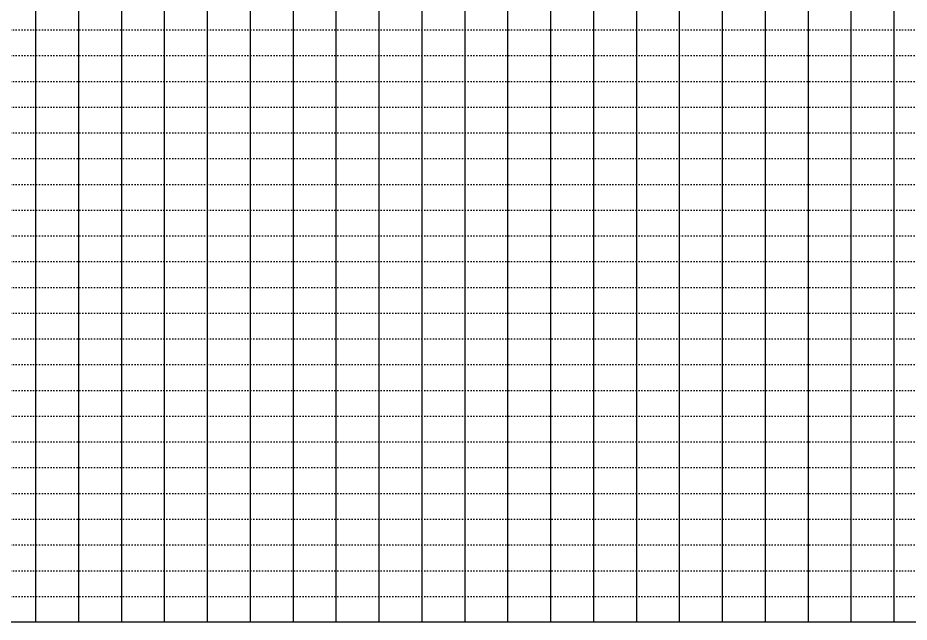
# Model space of a CAD drawing. Header units: millimetres. Extents: x -1499 to 6658, y -12483 to -6008.
# Drawn here: x 1047.9 to 1463.3, y -7598.1 to -7316.5 of the extents above; entities that cross this region are included whole.
import ezdxf

# ---------------------------------------------------------------- set-up
doc = ezdxf.new("R2010")
doc.units = ezdxf.units.MM
doc.linetypes.add('A-DOTLN01H', pattern=[0.125, 0, -0.125])
for name, color, linetype in [('CR-GRID', 56, 'A-DOTLN01H'), ('기타일반선(가늠)', 1, 'Continuous'), ('수직그리드', 1, 'Continuous')]:
    doc.layers.add(name, color=color, linetype=linetype)

msp = doc.modelspace()

# ---------------------------------------------------------------- linework, layer by layer
at = {"layer": 'CR-GRID', "linetype": 'A-DOTLN01H', "ltscale": 10}
for p, q in [((696.16, -7322.06), (5416.16, -7322.06)), ((696.16, -7334.06), (5416.16, -7334.06)), ((696.16, -7346.06), (5416.16, -7346.06)), ((696.16, -7358.06), (5416.16, -7358.06)), ((696.16, -7370.06), (5416.16, -7370.06)), ((696.16, -7382.06), (5416.16, -7382.06)), ((696.16, -7394.06), (5416.16, -7394.06)), ((696.16, -7406.06), (5416.16, -7406.06)), ((696.16, -7418.06), (5416.16, -7418.06)), ((696.16, -7430.06), (5416.16, -7430.06)), ((696.16, -7442.06), (5416.16, -7442.06)), ((696.16, -7454.06), (5416.16, -7454.06)), ((696.16, -7466.06), (5416.16, -7466.06)), ((696.16, -7478.06), (5416.16, -7478.06)), ((696.16, -7490.06), (5416.16, -7490.06)), ((696.16, -7502.06), (5416.16, -7502.06)), ((696.16, -7514.06), (5416.16, -7514.06)), ((696.16, -7526.06), (5416.16, -7526.06)), ((696.16, -7538.06), (5416.16, -7538.06)), ((696.16, -7550.06), (5416.16, -7550.06)), ((696.16, -7562.06), (5416.16, -7562.06)), ((696.16, -7574.06), (5416.16, -7574.06)), ((696.16, -7586.06), (5416.16, -7586.06))]:
    msp.add_line(p, q, dxfattribs=at)
at = {"layer": '기타일반선(가늠)'}
msp.add_line((5530.22, -7598.06), (696.16, -7598.06), dxfattribs=at)
at = {"layer": '수직그리드'}
for p, q in [((1376.16, -6623.71), (1376.16, -7598.06)), ((1396.16, -6625.09), (1396.16, -7598.06)), ((1356.16, -6637.14), (1356.16, -7598.06)), ((1416.16, -6676.49), (1416.16, -7598.06)), ((1456.16, -6691.03), (1456.16, -7598.06)), ((1336.16, -6696.04), (1336.16, -7598.06)), ((1436.16, -6697.03), (1436.16, -7598.06)), ((1316.16, -6755.09), (1316.16, -7598.06)), ((1296.16, -6775.72), (1296.16, -7598.06)), ((1276.16, -6814.45), (1276.16, -7598.06)), ((1256.16, -6847.42), (1256.16, -7598.06)), ((1216.16, -6900.07), (1216.16, -7598.06)), ((1236.16, -6906.93), (1236.16, -7598.06)), ((1196.16, -6909.55), (1196.16, -7598.06)), ((1056.16, -6921.96), (1056.16, -7598.06)), ((1176.16, -6966.68), (1176.16, -7598.06)), ((1076.16, -6997.01), (1076.16, -7598.06)), ((1156.16, -7015.3), (1156.16, -7598.06)), ((1096.16, -7035.16), (1096.16, -7598.06)), ((1136.16, -7044.91), (1136.16, -7598.06)), ((1116.16, -7065.28), (1116.16, -7598.06)), ((5428.77, -7598.06), (621.66, -7598.06))]:
    msp.add_line(p, q, dxfattribs=at)

doc.saveas('drawing.dxf')
